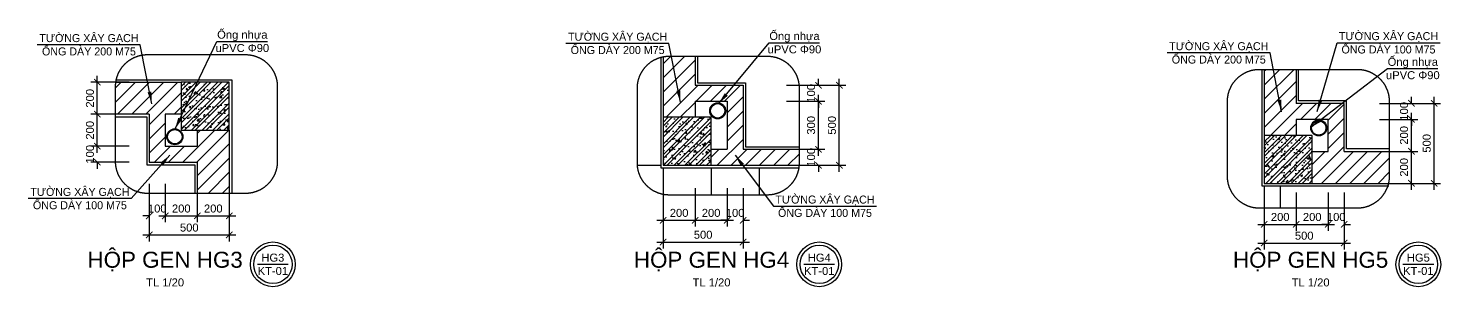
# Model space of a CAD drawing. Header units: inches. Extents: x 452443 to 881249, y 975131 to 1198310.
# Drawn here: x 565324 to 574150, y 1111953 to 1113569 of the extents above; entities that cross this region are included whole.
import ezdxf

# ---------------------------------------------------------------- set-up
doc = ezdxf.new("R2010")
doc.units = ezdxf.units.IN
doc.header["$LTSCALE"] = 3.5
doc.header["$MEASUREMENT"] = 0
doc.linetypes.add('HIDDEN', pattern=[0.375, 0.25, -0.125])
for name, color, linetype in [('hatch', 4, 'Continuous'), ('Mui ten', 9, 'Continuous'), ('Net thay', 140, 'Continuous'), ('Netcat', 5, 'Continuous'), ('NOI THAT', 42, 'Continuous'), ('phong', 2, 'Continuous'), ('thuocdo', 3, 'Continuous')]:
    doc.layers.add(name, color=color, linetype=linetype)
doc.styles.add('chu 1', font='VHELVEN0.TTF')
doc.styles.get("Standard").update_dxf_attribs({"font": 'times.ttf'})
doc.dimstyles.new('MUITEN', dxfattribs={"dimtxt": 250, "dimasz": 150, "dimexe": 1.25, "dimexo": 1.5, "dimgap": 1.5, "dimtad": 1, "dimdec": 0, "dimlfac": 2, "dimrnd": 1.38778e-17, "dimtxsty": 'Standard', "dimcen": 1, "dimclrd": 8, "dimclre": 8, "dimclrt": 7, "dimaunit": 1, "dimazin": 0, "dimtfac": 1, "dimtdec": 0, "dimtmove": 0, "dimatfit": 3, "dimfxl": 1, "dimarcsym": 0})
doc.dimstyles.new('TL20...', dxfattribs={"dimscale": 20, "dimtxt": 2.5, "dimasz": 2, "dimexe": 2, "dimexo": 2, "dimgap": 1, "dimtad": 1, "dimdec": 0, "dimzin": 0, "dimdsep": 46, "dimtxsty": 'chu 1', "dimblk": 'ARCHTICK', "dimcen": 2, "dimdle": 2, "dimclrd": 256, "dimclre": 256, "dimclrt": 256, "dimadec": 1, "dimazin": 0, "dimtfac": 1, "dimtdec": 0, "dimtix": 1, "dimtofl": 0, "dimtmove": 0, "dimatfit": 3, "dimldrblk": 'ARCHTICK', "dimfxl": 10, "dimfxlon": 1, "dimtolj": 1, "dimtzin": 0, "dimlwd": -1, "dimarcsym": 0})
pattern_1 = [(45, (684061.71, 931044.016), (-44.194174, 44.194174), [])]
pattern_2 = [(50, (684061.71, 931044.02), (107.589027, -9.41282), [11.25, -123.75]), (355, (684061.71, 931044.02), (-20.8127, 112.82882), [9, -99]), (100.451444, (684070.68, 931043.23), (86.776327, 103.416), [9.56103, -105.171317]), (46.1842, (684061.71, 931074.02), (160.0862, -24.82789), [16.875, -185.625]), (96.635635, (684075.05, 931071.95), (140.19929, 146.11779), [14.34155, -157.75706]), (351.18416, (684061.71, 931074.02), (140.19929, 146.11779), [13.5, -148.5]), (21, (684076.71, 931066.52), (89.536058, -60.392834), [11.25, -123.75]), (326, (684076.71, 931066.52), (36.4973, 108.772507), [9, -99]), (71.451445, (684084.17, 931061.48), (126.033357, 48.379673), [9.56103, -105.171317]), (37.5, (684061.71, 931044.016), (1.823978, 49.934078), [0, -97.8, 0, -100.5, 0, -99.375]), (7.5, (684061.71, 931044.016), (39.46043, 59.161757), [0, -57.3, 0, -95.55, 0, -37.875]), (327.5, (684028.26, 931044.016), (80.0733654, -3.383231), [0, -37.5, 0, -117, 0, -155.25]), (317.5, (684013.26, 931044.016), (87.477925, 15.015747), [0, -48.75, 0, -77.7, 0, -110.25])]

# ---------------------------------------------------------------- blocks, each defined once
blk = doc.blocks.new('_ArchTick')
at = {"color": 0, "linetype": 'ByBlock', "const_width": 0.15}
blk.add_lwpolyline([(-0.5, -0.5), (0.5, 0.5)], dxfattribs=at)
blk = doc.blocks.new('*D2640')
at = {"layer": 'DEFPOINTS', "color": 0}
for p in [(566080.1, 1112986.7), (566180.1, 1112986.7), (566180.1, 1112396.1)]:
    blk.add_point(p, dxfattribs=at)
at = {"layer": 'thuocdo', "lineweight": -2}
for p, q in [((566080.1, 1112596.1), (566080.1, 1112356.1)), ((566180.1, 1112596.1), (566180.1, 1112356.1))]:
    blk.add_line(p, q, dxfattribs=at)
at = {"layer": 'thuocdo'}
for p, q in [((566080.1, 1112396.1), (566040.1, 1112396.1)), ((566180.1, 1112396.1), (566220.1, 1112396.1))]:
    blk.add_line(p, q, dxfattribs=at)
at = {"layer": 'thuocdo', "xscale": 40, "yscale": 40, "zscale": 40}
blk.add_blockref('_ArchTick', (566080.1, 1112396.1), dxfattribs=at)
at = {"layer": 'thuocdo', "xscale": 40, "yscale": 40, "zscale": 40, "rotation": 180}
blk.add_blockref('_ArchTick', (566180.1, 1112396.1), dxfattribs=at)
at = {"layer": 'thuocdo', "insert": (566130.1, 1112441.8), "char_height": 50, "attachment_point": 5, "style": 'chu 1'}
blk.add_mtext('\\A1;100', dxfattribs=at)
blk = doc.blocks.new('*D2641')
at = {"layer": 'DEFPOINTS', "color": 0}
for p in [(566180.1, 1112986.7), (566380.1, 1112634.6), (566380.1, 1112396.1)]:
    blk.add_point(p, dxfattribs=at)
at = {"layer": 'thuocdo', "lineweight": -2}
for p, q in [((566180.1, 1112596.1), (566180.1, 1112356.1)), ((566380.1, 1112594.6), (566380.1, 1112356.1))]:
    blk.add_line(p, q, dxfattribs=at)
at = {"layer": 'thuocdo'}
blk.add_line((566140.1, 1112396.1), (566420.1, 1112396.1), dxfattribs=at)
at = {"layer": 'thuocdo', "xscale": 40, "yscale": 40, "zscale": 40, "rotation": 180}
blk.add_blockref('_ArchTick', (566180.1, 1112396.1), dxfattribs=at)
at = {"layer": 'thuocdo', "xscale": 40, "yscale": 40, "zscale": 40}
blk.add_blockref('_ArchTick', (566380.1, 1112396.1), dxfattribs=at)
at = {"layer": 'thuocdo', "insert": (566280.1, 1112441.8), "char_height": 50, "attachment_point": 5, "style": 'chu 1'}
blk.add_mtext('\\A1;200', dxfattribs=at)
blk = doc.blocks.new('*D2642')
at = {"layer": 'DEFPOINTS', "color": 0}
for p in [(566380.1, 1112634.6), (566580.1, 1112651.7), (566580.1, 1112396.1)]:
    blk.add_point(p, dxfattribs=at)
at = {"layer": 'thuocdo', "lineweight": -2}
for p, q in [((566380.1, 1112594.6), (566380.1, 1112356.1)), ((566580.1, 1112596.1), (566580.1, 1112356.1))]:
    blk.add_line(p, q, dxfattribs=at)
at = {"layer": 'thuocdo'}
blk.add_line((566340.1, 1112396.1), (566620.1, 1112396.1), dxfattribs=at)
at = {"layer": 'thuocdo', "xscale": 40, "yscale": 40, "zscale": 40, "rotation": 180}
blk.add_blockref('_ArchTick', (566380.1, 1112396.1), dxfattribs=at)
at = {"layer": 'thuocdo', "xscale": 40, "yscale": 40, "zscale": 40}
blk.add_blockref('_ArchTick', (566580.1, 1112396.1), dxfattribs=at)
at = {"layer": 'thuocdo', "insert": (566480.1, 1112441.8), "char_height": 50, "attachment_point": 5, "style": 'chu 1'}
blk.add_mtext('\\A1;200', dxfattribs=at)
blk = doc.blocks.new('*D2643')
at = {"layer": 'DEFPOINTS', "color": 0}
for p in [(566080.1, 1112582), (566580.1, 1112555.4), (566580.1, 1112276.9)]:
    blk.add_point(p, dxfattribs=at)
at = {"layer": 'thuocdo', "lineweight": -2}
for p, q in [((566080.1, 1112476.9), (566080.1, 1112236.9)), ((566580.1, 1112476.9), (566580.1, 1112236.9))]:
    blk.add_line(p, q, dxfattribs=at)
at = {"layer": 'thuocdo'}
blk.add_line((566040.1, 1112276.9), (566620.1, 1112276.9), dxfattribs=at)
at = {"layer": 'thuocdo', "xscale": 40, "yscale": 40, "zscale": 40, "rotation": 180}
blk.add_blockref('_ArchTick', (566080.1, 1112276.9), dxfattribs=at)
at = {"layer": 'thuocdo', "xscale": 40, "yscale": 40, "zscale": 40}
blk.add_blockref('_ArchTick', (566580.1, 1112276.9), dxfattribs=at)
at = {"layer": 'thuocdo', "insert": (566330.1, 1112322.6), "char_height": 50, "attachment_point": 5, "style": 'chu 1'}
blk.add_mtext('\\A1;500', dxfattribs=at)
blk = doc.blocks.new('*D2644')
at = {"layer": 'DEFPOINTS', "color": 0}
for p in [(565755.4, 1112831), (566180.1, 1112831), (566141.2, 1112731)]:
    blk.add_point(p, dxfattribs=at)
at = {"layer": 'thuocdo'}
for p, q in [((565755.4, 1112831), (565755.4, 1112871)), ((565755.4, 1112731), (565755.4, 1112691))]:
    blk.add_line(p, q, dxfattribs=at)
at = {"layer": 'thuocdo', "lineweight": -2}
for p, q in [((565955.4, 1112831), (565715.4, 1112831)), ((565955.4, 1112731), (565715.4, 1112731))]:
    blk.add_line(p, q, dxfattribs=at)
at = {"layer": 'thuocdo', "xscale": 40, "yscale": 40, "zscale": 40}
for p, rotation in [((565755.4, 1112831), 270), ((565755.4, 1112731), 90)]:
    blk.add_blockref('_ArchTick', p, dxfattribs=dict(at, rotation=rotation))
at = {"layer": 'thuocdo', "insert": (565709.7, 1112781), "char_height": 50, "attachment_point": 5, "rotation": 90, "style": 'chu 1'}
blk.add_mtext('\\A1;100', dxfattribs=at)
blk = doc.blocks.new('*D2645')
at = {"layer": 'DEFPOINTS', "color": 0}
for p in [(565755.4, 1113031), (566180.1, 1113031), (566180.1, 1112831)]:
    blk.add_point(p, dxfattribs=at)
at = {"layer": 'thuocdo', "lineweight": -2}
for p, q in [((565955.4, 1113031), (565715.4, 1113031)), ((565955.4, 1112831), (565715.4, 1112831))]:
    blk.add_line(p, q, dxfattribs=at)
at = {"layer": 'thuocdo'}
blk.add_line((565755.4, 1112791), (565755.4, 1113071), dxfattribs=at)
at = {"layer": 'thuocdo', "xscale": 40, "yscale": 40, "zscale": 40}
for p, rotation in [((565755.4, 1113031), 90), ((565755.4, 1112831), 270)]:
    blk.add_blockref('_ArchTick', p, dxfattribs=dict(at, rotation=rotation))
at = {"layer": 'thuocdo', "insert": (565709.7, 1112931), "char_height": 50, "attachment_point": 5, "rotation": 90, "style": 'chu 1'}
blk.add_mtext('\\A1;200', dxfattribs=at)
blk = doc.blocks.new('*D2646')
at = {"layer": 'DEFPOINTS', "color": 0}
for p in [(565755.4, 1113231), (566121.6, 1113231), (566180.1, 1113031)]:
    blk.add_point(p, dxfattribs=at)
at = {"layer": 'thuocdo', "lineweight": -2}
for p, q in [((565955.4, 1113231), (565715.4, 1113231)), ((565955.4, 1113031), (565715.4, 1113031))]:
    blk.add_line(p, q, dxfattribs=at)
at = {"layer": 'thuocdo'}
blk.add_line((565755.4, 1112991), (565755.4, 1113271), dxfattribs=at)
at = {"layer": 'thuocdo', "xscale": 40, "yscale": 40, "zscale": 40}
for p, rotation in [((565755.4, 1113231), 90), ((565755.4, 1113031), 270)]:
    blk.add_blockref('_ArchTick', p, dxfattribs=dict(at, rotation=rotation))
at = {"layer": 'thuocdo', "insert": (565709.7, 1113131), "char_height": 50, "attachment_point": 5, "rotation": 90, "style": 'chu 1'}
blk.add_mtext('\\A1;200', dxfattribs=at)
blk = doc.blocks.new('*D2647')
at = {"layer": 'DEFPOINTS', "color": 0}
for p in [(569491.1, 1113012.1), (569291.1, 1112884.2), (569491.1, 1112368.7)]:
    blk.add_point(p, dxfattribs=at)
at = {"layer": 'thuocdo', "lineweight": -2}
for p, q in [((569291.1, 1112568.7), (569291.1, 1112328.7)), ((569491.1, 1112568.7), (569491.1, 1112328.7))]:
    blk.add_line(p, q, dxfattribs=at)
at = {"layer": 'thuocdo'}
blk.add_line((569251.1, 1112368.7), (569531.1, 1112368.7), dxfattribs=at)
at = {"layer": 'thuocdo', "xscale": 40, "yscale": 40, "zscale": 40, "rotation": 180}
blk.add_blockref('_ArchTick', (569291.1, 1112368.7), dxfattribs=at)
at = {"layer": 'thuocdo', "xscale": 40, "yscale": 40, "zscale": 40}
blk.add_blockref('_ArchTick', (569491.1, 1112368.7), dxfattribs=at)
at = {"layer": 'thuocdo', "insert": (569391.1, 1112414.4), "char_height": 50, "attachment_point": 5, "style": 'chu 1'}
blk.add_mtext('\\A1;200', dxfattribs=at)
blk = doc.blocks.new('*D2648')
at = {"layer": 'DEFPOINTS', "color": 0}
for p in [(569491.1, 1113012.1), (569691.1, 1112812.1), (569691.1, 1112368.7)]:
    blk.add_point(p, dxfattribs=at)
at = {"layer": 'thuocdo', "lineweight": -2}
for p, q in [((569491.1, 1112568.7), (569491.1, 1112328.7)), ((569691.1, 1112568.7), (569691.1, 1112328.7))]:
    blk.add_line(p, q, dxfattribs=at)
at = {"layer": 'thuocdo'}
blk.add_line((569451.1, 1112368.7), (569731.1, 1112368.7), dxfattribs=at)
at = {"layer": 'thuocdo', "xscale": 40, "yscale": 40, "zscale": 40, "rotation": 180}
blk.add_blockref('_ArchTick', (569491.1, 1112368.7), dxfattribs=at)
at = {"layer": 'thuocdo', "xscale": 40, "yscale": 40, "zscale": 40}
blk.add_blockref('_ArchTick', (569691.1, 1112368.7), dxfattribs=at)
at = {"layer": 'thuocdo', "insert": (569591.1, 1112414.4), "char_height": 50, "attachment_point": 5, "style": 'chu 1'}
blk.add_mtext('\\A1;200', dxfattribs=at)
blk = doc.blocks.new('*D2649')
at = {"layer": 'DEFPOINTS', "color": 0}
for p in [(569691.1, 1112812.1), (569791.1, 1112812.1), (569791.1, 1112368.7)]:
    blk.add_point(p, dxfattribs=at)
at = {"layer": 'thuocdo', "lineweight": -2}
for p, q in [((569691.1, 1112568.7), (569691.1, 1112328.7)), ((569791.1, 1112568.7), (569791.1, 1112328.7))]:
    blk.add_line(p, q, dxfattribs=at)
at = {"layer": 'thuocdo'}
for p, q in [((569691.1, 1112368.7), (569651.1, 1112368.7)), ((569791.1, 1112368.7), (569831.1, 1112368.7))]:
    blk.add_line(p, q, dxfattribs=at)
at = {"layer": 'thuocdo', "xscale": 40, "yscale": 40, "zscale": 40}
blk.add_blockref('_ArchTick', (569691.1, 1112368.7), dxfattribs=at)
at = {"layer": 'thuocdo', "xscale": 40, "yscale": 40, "zscale": 40, "rotation": 180}
blk.add_blockref('_ArchTick', (569791.1, 1112368.7), dxfattribs=at)
at = {"layer": 'thuocdo', "insert": (569741.1, 1112414.4), "char_height": 50, "attachment_point": 5, "style": 'chu 1'}
blk.add_mtext('\\A1;100', dxfattribs=at)
blk = doc.blocks.new('*D2650')
at = {"layer": 'DEFPOINTS', "color": 0}
for p in [(569291.1, 1112474.3), (569791.1, 1112474.3), (569791.1, 1112232.2)]:
    blk.add_point(p, dxfattribs=at)
at = {"layer": 'thuocdo', "lineweight": -2}
for p, q in [((569291.1, 1112432.2), (569291.1, 1112192.2)), ((569791.1, 1112432.2), (569791.1, 1112192.2))]:
    blk.add_line(p, q, dxfattribs=at)
at = {"layer": 'thuocdo'}
blk.add_line((569251.1, 1112232.2), (569831.1, 1112232.2), dxfattribs=at)
at = {"layer": 'thuocdo', "xscale": 40, "yscale": 40, "zscale": 40, "rotation": 180}
blk.add_blockref('_ArchTick', (569291.1, 1112232.2), dxfattribs=at)
at = {"layer": 'thuocdo', "xscale": 40, "yscale": 40, "zscale": 40}
blk.add_blockref('_ArchTick', (569791.1, 1112232.2), dxfattribs=at)
at = {"layer": 'thuocdo', "insert": (569541.1, 1112277.9), "char_height": 50, "attachment_point": 5, "style": 'chu 1'}
blk.add_mtext('\\A1;500', dxfattribs=at)
blk = doc.blocks.new('*D2651')
at = {"layer": 'DEFPOINTS', "color": 0}
for p in [(569684.4, 1112812.1), (570261.6, 1112812.1), (569684.4, 1112712.1)]:
    blk.add_point(p, dxfattribs=at)
at = {"layer": 'thuocdo'}
for p, q in [((570261.6, 1112812.1), (570261.6, 1112852.1)), ((570261.6, 1112712.1), (570261.6, 1112672.1))]:
    blk.add_line(p, q, dxfattribs=at)
at = {"layer": 'thuocdo', "lineweight": -2}
for p, q in [((570061.6, 1112812.1), (570301.6, 1112812.1)), ((570061.6, 1112712.1), (570301.6, 1112712.1))]:
    blk.add_line(p, q, dxfattribs=at)
at = {"layer": 'thuocdo', "xscale": 40, "yscale": 40, "zscale": 40}
for p, rotation in [((570261.6, 1112812.1), 270), ((570261.6, 1112712.1), 90)]:
    blk.add_blockref('_ArchTick', p, dxfattribs=dict(at, rotation=rotation))
at = {"layer": 'thuocdo', "insert": (570215.9, 1112762.1), "char_height": 50, "attachment_point": 5, "rotation": 90, "style": 'chu 1'}
blk.add_mtext('\\A1;100', dxfattribs=at)
blk = doc.blocks.new('*D2652')
at = {"layer": 'DEFPOINTS', "color": 0}
for p in [(569691.1, 1113112.1), (570261.6, 1113112.1), (569684.4, 1112812.1)]:
    blk.add_point(p, dxfattribs=at)
at = {"layer": 'thuocdo', "lineweight": -2}
for p, q in [((570061.6, 1113112.1), (570301.6, 1113112.1)), ((570061.6, 1112812.1), (570301.6, 1112812.1))]:
    blk.add_line(p, q, dxfattribs=at)
at = {"layer": 'thuocdo'}
blk.add_line((570261.6, 1112772.1), (570261.6, 1113152.1), dxfattribs=at)
at = {"layer": 'thuocdo', "xscale": 40, "yscale": 40, "zscale": 40}
for p, rotation in [((570261.6, 1113112.1), 90), ((570261.6, 1112812.1), 270)]:
    blk.add_blockref('_ArchTick', p, dxfattribs=dict(at, rotation=rotation))
at = {"layer": 'thuocdo', "insert": (570215.9, 1112962.1), "char_height": 50, "attachment_point": 5, "rotation": 90, "style": 'chu 1'}
blk.add_mtext('\\A1;300', dxfattribs=at)
blk = doc.blocks.new('*D2653')
at = {"layer": 'DEFPOINTS', "color": 0}
for p in [(569691.1, 1113212.1), (570261.6, 1113212.1), (569691.1, 1113112.1)]:
    blk.add_point(p, dxfattribs=at)
at = {"layer": 'thuocdo', "lineweight": -2}
for p, q in [((570061.6, 1113212.1), (570301.6, 1113212.1)), ((570061.6, 1113112.1), (570301.6, 1113112.1))]:
    blk.add_line(p, q, dxfattribs=at)
at = {"layer": 'thuocdo'}
for p, q in [((570261.6, 1113212.1), (570261.6, 1113252.1)), ((570261.6, 1113112.1), (570261.6, 1113072.1))]:
    blk.add_line(p, q, dxfattribs=at)
at = {"layer": 'thuocdo', "xscale": 40, "yscale": 40, "zscale": 40}
for p, rotation in [((570261.6, 1113212.1), 270), ((570261.6, 1113112.1), 90)]:
    blk.add_blockref('_ArchTick', p, dxfattribs=dict(at, rotation=rotation))
at = {"layer": 'thuocdo', "insert": (570215.9, 1113162.1), "char_height": 50, "attachment_point": 5, "rotation": 90, "style": 'chu 1'}
blk.add_mtext('\\A1;100', dxfattribs=at)
blk = doc.blocks.new('*D2654')
at = {"layer": 'DEFPOINTS', "color": 0}
for p in [(570164.7, 1113212.1), (570392.2, 1113212.1), (570190.2, 1112712.1)]:
    blk.add_point(p, dxfattribs=at)
at = {"layer": 'thuocdo', "lineweight": -2}
for p, q in [((570204.7, 1113212.1), (570432.2, 1113212.1)), ((570230.2, 1112712.1), (570432.2, 1112712.1))]:
    blk.add_line(p, q, dxfattribs=at)
at = {"layer": 'thuocdo'}
blk.add_line((570392.2, 1112672.1), (570392.2, 1113252.1), dxfattribs=at)
at = {"layer": 'thuocdo', "xscale": 40, "yscale": 40, "zscale": 40}
for p, rotation in [((570392.2, 1113212.1), 90), ((570392.2, 1112712.1), 270)]:
    blk.add_blockref('_ArchTick', p, dxfattribs=dict(at, rotation=rotation))
at = {"layer": 'thuocdo', "insert": (570346.5, 1112962.1), "char_height": 50, "attachment_point": 5, "rotation": 90, "style": 'chu 1'}
blk.add_mtext('\\A1;500', dxfattribs=at)
blk = doc.blocks.new('*D2655')
at = {"layer": 'DEFPOINTS', "color": 0}
for p in [(573047.2, 1112899.4), (573247.2, 1112899.4), (573247.2, 1112343.2)]:
    blk.add_point(p, dxfattribs=at)
at = {"layer": 'thuocdo', "lineweight": -2}
for p, q in [((573047.2, 1112543.2), (573047.2, 1112303.2)), ((573247.2, 1112543.2), (573247.2, 1112303.2))]:
    blk.add_line(p, q, dxfattribs=at)
at = {"layer": 'thuocdo'}
blk.add_line((573007.2, 1112343.2), (573287.2, 1112343.2), dxfattribs=at)
at = {"layer": 'thuocdo', "xscale": 40, "yscale": 40, "zscale": 40, "rotation": 180}
blk.add_blockref('_ArchTick', (573047.2, 1112343.2), dxfattribs=at)
at = {"layer": 'thuocdo', "xscale": 40, "yscale": 40, "zscale": 40}
blk.add_blockref('_ArchTick', (573247.2, 1112343.2), dxfattribs=at)
at = {"layer": 'thuocdo', "insert": (573147.2, 1112388.9), "char_height": 50, "attachment_point": 5, "style": 'chu 1'}
blk.add_mtext('\\A1;200', dxfattribs=at)
blk = doc.blocks.new('*D2656')
at = {"layer": 'DEFPOINTS', "color": 0}
for p in [(573247.2, 1112899.4), (573447.2, 1112799.4), (573447.2, 1112343.2)]:
    blk.add_point(p, dxfattribs=at)
at = {"layer": 'thuocdo', "lineweight": -2}
for p, q in [((573247.2, 1112543.2), (573247.2, 1112303.2)), ((573447.2, 1112543.2), (573447.2, 1112303.2))]:
    blk.add_line(p, q, dxfattribs=at)
at = {"layer": 'thuocdo'}
blk.add_line((573207.2, 1112343.2), (573487.2, 1112343.2), dxfattribs=at)
at = {"layer": 'thuocdo', "xscale": 40, "yscale": 40, "zscale": 40, "rotation": 180}
blk.add_blockref('_ArchTick', (573247.2, 1112343.2), dxfattribs=at)
at = {"layer": 'thuocdo', "xscale": 40, "yscale": 40, "zscale": 40}
blk.add_blockref('_ArchTick', (573447.2, 1112343.2), dxfattribs=at)
at = {"layer": 'thuocdo', "insert": (573347.2, 1112388.9), "char_height": 50, "attachment_point": 5, "style": 'chu 1'}
blk.add_mtext('\\A1;200', dxfattribs=at)
blk = doc.blocks.new('*D2657')
at = {"layer": 'DEFPOINTS', "color": 0}
for p in [(573447.2, 1112799.4), (573547.2, 1112799.4), (573547.2, 1112343.2)]:
    blk.add_point(p, dxfattribs=at)
at = {"layer": 'thuocdo', "lineweight": -2}
for p, q in [((573447.2, 1112543.2), (573447.2, 1112303.2)), ((573547.2, 1112543.2), (573547.2, 1112303.2))]:
    blk.add_line(p, q, dxfattribs=at)
at = {"layer": 'thuocdo'}
for p, q in [((573447.2, 1112343.2), (573407.2, 1112343.2)), ((573547.2, 1112343.2), (573587.2, 1112343.2))]:
    blk.add_line(p, q, dxfattribs=at)
at = {"layer": 'thuocdo', "xscale": 40, "yscale": 40, "zscale": 40}
blk.add_blockref('_ArchTick', (573447.2, 1112343.2), dxfattribs=at)
at = {"layer": 'thuocdo', "xscale": 40, "yscale": 40, "zscale": 40, "rotation": 180}
blk.add_blockref('_ArchTick', (573547.2, 1112343.2), dxfattribs=at)
at = {"layer": 'thuocdo', "insert": (573497.2, 1112388.9), "char_height": 50, "attachment_point": 5, "style": 'chu 1'}
blk.add_mtext('\\A1;100', dxfattribs=at)
blk = doc.blocks.new('*D2658')
at = {"layer": 'DEFPOINTS', "color": 0}
for p in [(573047.2, 1112423.2), (573547.2, 1112423.2), (573547.2, 1112226.2)]:
    blk.add_point(p, dxfattribs=at)
at = {"layer": 'thuocdo', "lineweight": -2}
for p, q in [((573047.2, 1112383.2), (573047.2, 1112186.2)), ((573547.2, 1112383.2), (573547.2, 1112186.2))]:
    blk.add_line(p, q, dxfattribs=at)
at = {"layer": 'thuocdo'}
blk.add_line((573007.2, 1112226.2), (573587.2, 1112226.2), dxfattribs=at)
at = {"layer": 'thuocdo', "xscale": 40, "yscale": 40, "zscale": 40, "rotation": 180}
blk.add_blockref('_ArchTick', (573047.2, 1112226.2), dxfattribs=at)
at = {"layer": 'thuocdo', "xscale": 40, "yscale": 40, "zscale": 40}
blk.add_blockref('_ArchTick', (573547.2, 1112226.2), dxfattribs=at)
at = {"layer": 'thuocdo', "insert": (573297.2, 1112271.9), "char_height": 50, "attachment_point": 5, "style": 'chu 1'}
blk.add_mtext('\\A1;500', dxfattribs=at)
blk = doc.blocks.new('*D2659')
at = {"layer": 'DEFPOINTS', "color": 0}
for p in [(573410.3, 1112799.4), (573966.9, 1112799.4), (573410.3, 1112599.4)]:
    blk.add_point(p, dxfattribs=at)
at = {"layer": 'thuocdo', "lineweight": -2}
for p, q in [((573766.9, 1112799.4), (574006.9, 1112799.4)), ((573766.9, 1112599.4), (574006.9, 1112599.4))]:
    blk.add_line(p, q, dxfattribs=at)
at = {"layer": 'thuocdo'}
blk.add_line((573966.9, 1112559.4), (573966.9, 1112839.4), dxfattribs=at)
at = {"layer": 'thuocdo', "xscale": 40, "yscale": 40, "zscale": 40}
for p, rotation in [((573966.9, 1112799.4), 90), ((573966.9, 1112599.4), 270)]:
    blk.add_blockref('_ArchTick', p, dxfattribs=dict(at, rotation=rotation))
at = {"layer": 'thuocdo', "insert": (573921.2, 1112699.4), "char_height": 50, "attachment_point": 5, "rotation": 90, "style": 'chu 1'}
blk.add_mtext('\\A1;200', dxfattribs=at)
blk = doc.blocks.new('*D2660')
at = {"layer": 'DEFPOINTS', "color": 0}
for p in [(573447.2, 1112999.4), (573966.9, 1112999.4), (573410.3, 1112799.4)]:
    blk.add_point(p, dxfattribs=at)
at = {"layer": 'thuocdo'}
blk.add_line((573966.9, 1112759.4), (573966.9, 1113039.4), dxfattribs=at)
at = {"layer": 'thuocdo', "lineweight": -2}
for p, q in [((573766.9, 1112999.4), (574006.9, 1112999.4)), ((573766.9, 1112799.4), (574006.9, 1112799.4))]:
    blk.add_line(p, q, dxfattribs=at)
at = {"layer": 'thuocdo', "xscale": 40, "yscale": 40, "zscale": 40}
for p, rotation in [((573966.9, 1112999.4), 90), ((573966.9, 1112799.4), 270)]:
    blk.add_blockref('_ArchTick', p, dxfattribs=dict(at, rotation=rotation))
at = {"layer": 'thuocdo', "insert": (573921.2, 1112899.4), "char_height": 50, "attachment_point": 5, "rotation": 90, "style": 'chu 1'}
blk.add_mtext('\\A1;200', dxfattribs=at)
blk = doc.blocks.new('*D2661')
at = {"layer": 'DEFPOINTS', "color": 0}
for p in [(573472, 1113099.4), (573966.9, 1113099.4), (573447.2, 1112999.4)]:
    blk.add_point(p, dxfattribs=at)
at = {"layer": 'thuocdo'}
for p, q in [((573966.9, 1113099.4), (573966.9, 1113139.4)), ((573966.9, 1112999.4), (573966.9, 1112959.4))]:
    blk.add_line(p, q, dxfattribs=at)
at = {"layer": 'thuocdo', "lineweight": -2}
for p, q in [((573766.9, 1113099.4), (574006.9, 1113099.4)), ((573766.9, 1112999.4), (574006.9, 1112999.4))]:
    blk.add_line(p, q, dxfattribs=at)
at = {"layer": 'thuocdo', "xscale": 40, "yscale": 40, "zscale": 40}
for p, rotation in [((573966.9, 1113099.4), 270), ((573966.9, 1112999.4), 90)]:
    blk.add_blockref('_ArchTick', p, dxfattribs=dict(at, rotation=rotation))
at = {"layer": 'thuocdo', "insert": (573921.2, 1113049.4), "char_height": 50, "attachment_point": 5, "rotation": 90, "style": 'chu 1'}
blk.add_mtext('\\A1;100', dxfattribs=at)
blk = doc.blocks.new('*D2662')
at = {"layer": 'DEFPOINTS', "color": 0}
for p in [(573854, 1113099.4), (574108.6, 1113099.4), (573870.4, 1112599.4)]:
    blk.add_point(p, dxfattribs=at)
at = {"layer": 'thuocdo'}
blk.add_line((574108.6, 1112559.4), (574108.6, 1113139.4), dxfattribs=at)
at = {"layer": 'thuocdo', "lineweight": -2}
for p, q in [((573908.6, 1113099.4), (574148.6, 1113099.4)), ((573910.4, 1112599.4), (574148.6, 1112599.4))]:
    blk.add_line(p, q, dxfattribs=at)
at = {"layer": 'thuocdo', "xscale": 40, "yscale": 40, "zscale": 40}
for p, rotation in [((574108.6, 1113099.4), 90), ((574108.6, 1112599.4), 270)]:
    blk.add_blockref('_ArchTick', p, dxfattribs=dict(at, rotation=rotation))
at = {"layer": 'thuocdo', "insert": (574062.9, 1112849.4), "char_height": 50, "attachment_point": 5, "rotation": 90, "style": 'chu 1'}
blk.add_mtext('\\A1;500', dxfattribs=at)

msp = doc.modelspace()

# ---------------------------------------------------------------- hatches: boundary and pattern name
at = {"layer": 'hatch'}
h = msp.add_hatch(dxfattribs=at)
h.set_pattern_fill('ANSI31', color=256, scale=500)
h.set_pattern_definition(pattern_1)
h.paths.add_polyline_path([(569791.1, 1113212.1), (569491.1, 1113212.1), (569491.1, 1113392.3), (569328.1, 1113392.3, 0.046477), (569291.1, 1113388.8), (569291.1, 1113012.1), (569491.1, 1113012.1), (569491.1, 1113112.1), (569691.1, 1113112.1), (569691.1, 1112812.1), (569591.1, 1112812.1), (569591.1, 1112712.1), (570142.4, 1112712.1, 0.020482), (570143.1, 1112728.4), (570143.1, 1112812.1), (569791.1, 1112812.1)])
h = msp.add_hatch(dxfattribs=at)
h.set_pattern_fill('ANSI31', color=256, scale=500)
h.set_pattern_definition(pattern_1)
h.paths.add_polyline_path([(573547.2, 1113099.4), (573247.2, 1113099.4), (573247.2, 1113309.7), (573047.2, 1113309.7), (573047.2, 1112899.4), (573247.2, 1112899.4), (573247.2, 1112999.4), (573447.2, 1112999.4), (573447.2, 1112799.4), (573347.2, 1112799.4), (573347.2, 1112599.4), (573825, 1112599.4, 0.058704), (573830.5, 1112645.9), (573830.5, 1112799.4), (573547.2, 1112799.4)])
h = msp.add_hatch(dxfattribs=at)
h.set_pattern_fill('ANSI31', color=256, scale=500)
h.set_pattern_definition(pattern_1)
h.paths.add_polyline_path([(566280.1, 1113231), (565869.5, 1113231, 0.03639), (565867.4, 1113202), (565867.4, 1113031), (566080.1, 1113031), (566080.1, 1112731), (566380.1, 1112731), (566380.1, 1112538.2), (566580.1, 1112538.2), (566580.1, 1112931), (566380.1, 1112931), (566380.1, 1112831), (566180.1, 1112831), (566180.1, 1113031), (566280.1, 1113031)])
h = msp.add_hatch(dxfattribs=at)
h.set_pattern_fill('STEEL', color=256, scale=15)
h.set_pattern_definition([(45, (684061.71, 931044.016), (-33.67596, 33.67596), []), (45, (684061.71, 931067.83), (-33.67596, 33.67596), [])])
h.paths.add_polyline_path([(566580.1, 1113231), (566280.1, 1113231), (566280.1, 1112931), (566580.1, 1112931)])
h = msp.add_hatch(dxfattribs=at)
h.set_pattern_fill('AR-CONC', color=256, scale=15)
h.set_pattern_definition(pattern_2)
h.paths.add_polyline_path([(566580.1, 1113231), (566280.1, 1113231), (566280.1, 1112931), (566580.1, 1112931)])
h = msp.add_hatch(dxfattribs=at)
h.set_pattern_fill('AR-CONC', color=256, scale=15)
h.set_pattern_definition(pattern_2)
h.paths.add_polyline_path([(569591.1, 1113012.1), (569291.1, 1113012.1), (569291.1, 1112712.1), (569591.1, 1112712.1)])
h = msp.add_hatch(dxfattribs=at)
h.set_pattern_fill('STEEL', color=256, scale=15)
h.set_pattern_definition([(45, (684061.71, 931310.804), (-33.67596, 33.67596), []), (45, (684061.71, 931334.616), (-33.67596, 33.67596), [])])
h.paths.add_polyline_path([(569591.1, 1113012.1), (569291.1, 1113012.1), (569291.1, 1112712.1), (569591.1, 1112712.1)])
h = msp.add_hatch(dxfattribs=at)
h.set_pattern_fill('STEEL', color=256, scale=15)
h.set_pattern_definition([(45, (684061.71, 930867.904), (-33.67596, 33.67596), []), (45, (684061.71, 930891.716), (-33.67596, 33.67596), [])])
h.paths.add_polyline_path([(573347.2, 1112899.4), (573047.2, 1112899.4), (573047.2, 1112599.4), (573347.2, 1112599.4)])
h = msp.add_hatch(dxfattribs=at)
h.set_pattern_fill('AR-CONC', color=256, scale=15)
h.set_pattern_definition(pattern_2)
h.paths.add_polyline_path([(573347.2, 1112899.4), (573047.2, 1112899.4), (573047.2, 1112599.4), (573347.2, 1112599.4)])

# ---------------------------------------------------------------- linework, layer by layer
at = {"linetype": 'HIDDEN', "ltscale": 700}
for points in [[(566067.4, 1112538.2), (566682.4, 1112538.2, 0.414214), (566882.4, 1112738.2), (566882.4, 1113202, 0.414214), (566682.4, 1113402), (566067.4, 1113402, 0.414214), (565867.4, 1113202), (565867.4, 1112738.2, 0.414214)], [(569328.1, 1112528.4), (569943.1, 1112528.4, 0.414214), (570143.1, 1112728.4), (570143.1, 1113192.3, 0.414214), (569943.1, 1113392.3), (569328.1, 1113392.3, 0.414214), (569128.1, 1113192.3), (569128.1, 1112728.4, 0.414214)], [(573015.5, 1112445.9), (573630.5, 1112445.9, 0.414214), (573830.5, 1112645.9), (573830.5, 1113109.7, 0.414214), (573630.5, 1113309.7), (573015.5, 1113309.7, 0.414214), (572815.5, 1113109.7), (572815.5, 1112645.9, 0.414214)]]:
    msp.add_lwpolyline(points, format="xyb", close=True, dxfattribs=at)
for centre, radius in [((566852.5, 1112093.1), 140), ((570266.8, 1112093.1), 140), ((574010.4, 1112093.1), 140), ((566852.5, 1112093.1), 120), ((570266.8, 1112093.1), 120), ((574010.4, 1112093.1), 120)]:
    msp.add_circle(centre, radius)
at = {"layer": 'Mui ten'}
for p, q in [((566948.5, 1112093.1), (566756.5, 1112093.1)), ((570362.8, 1112093.1), (570170.8, 1112093.1)), ((574106.4, 1112093.1), (573914.4, 1112093.1))]:
    msp.add_line(p, q, dxfattribs=at)
at = {"layer": 'Net thay'}
for points in [[(569128.8, 1112712.1), (569276.1, 1112712.1)], [(569291.1, 1112697.1), (569291.1, 1112531.9)], [(569591.1, 1112697.1), (569591.1, 1112528.4)], [(569891.1, 1112697.1), (569891.1, 1112528.4)], [(573047.2, 1112584.4), (573047.2, 1112445.9)], [(573147.2, 1112584.4), (573147.2, 1112445.9)]]:
    msp.add_lwpolyline(points, dxfattribs=at)
at = {"layer": 'Netcat'}
for p, q in [((569491.1, 1113392.3), (569491.1, 1113212.1)), ((569491.1, 1113112.1), (569491.1, 1113012.1)), ((566080.1, 1113031), (565867.4, 1113031)), ((566280.1, 1113031), (566180.1, 1113031)), ((569591.1, 1112812.1), (569691.1, 1112812.1)), ((569791.1, 1112812.1), (570143.1, 1112812.1)), ((569491.1, 1112712.1), (570142.4, 1112712.1))]:
    msp.add_line(p, q, dxfattribs=at)
for points in [[(569291.1, 1113388.8), (569291.1, 1113012.1)], [(573047.2, 1113309.7), (573047.2, 1112899.4)], [(573247.2, 1113309.7), (573247.2, 1113099.4)], [(565869.5, 1113231), (566280.1, 1113231)], [(569491.1, 1113212.1), (569791.1, 1113212.1), (569791.1, 1112812.1)], [(569491.1, 1113112.1), (569691.1, 1113112.1), (569691.1, 1112812.1)], [(566080.1, 1113031), (566080.1, 1112731), (566380.1, 1112731)], [(566180.1, 1113031), (566180.1, 1112831), (566380.1, 1112831)], [(573547.2, 1112799.4), (573547.2, 1113099.4), (573247.2, 1113099.4)], [(573247.2, 1112999.4), (573247.2, 1112899.4)], [(573447.2, 1112799.4), (573447.2, 1112999.4), (573247.2, 1112999.4)], [(566380.1, 1112931), (566380.1, 1112831)], [(566580.1, 1112931), (566580.1, 1112538.2)], [(569591.1, 1112812.1), (569691.1, 1112812.1)], [(569791.1, 1112812.1), (570143.1, 1112812.1)], [(573347.2, 1112799.4), (573447.2, 1112799.4)], [(573547.2, 1112799.4), (573830.5, 1112799.4)], [(566380.1, 1112731), (566380.1, 1112538.2)], [(569491.1, 1112712.1), (570142.4, 1112712.1)], [(573347.2, 1112599.4), (573825, 1112599.4)]]:
    msp.add_lwpolyline(points, dxfattribs=at)
for points in [[(566280.1, 1112931), (566580.1, 1112931), (566580.1, 1113231), (566280.1, 1113231)], [(569291.1, 1112712.1), (569591.1, 1112712.1), (569591.1, 1113012.1), (569291.1, 1113012.1)], [(573047.2, 1112599.4), (573347.2, 1112599.4), (573347.2, 1112899.4), (573047.2, 1112899.4)]]:
    msp.add_lwpolyline(points, close=True, dxfattribs=at)
at = {"layer": 'NOI THAT'}
for points in [[(569276.1, 1113388.8), (569276.1, 1112697.1), (570142.4, 1112697.1)], [(569506.1, 1113392.3), (569506.1, 1113227.1), (569806.1, 1113227.1), (569806.1, 1112827.1), (570143.1, 1112827.1)], [(573032.2, 1113309.7), (573032.2, 1112584.4), (573825, 1112584.4)], [(573830.5, 1112814.4), (573562.2, 1112814.4), (573562.2, 1113114.4), (573262.2, 1113114.4), (573262.2, 1113309.7)], [(565869.5, 1113246), (566595.1, 1113246), (566595.1, 1112538.2)], [(565867.4, 1113016), (566065.1, 1113016), (566065.1, 1112716), (566365.1, 1112716), (566365.1, 1112538.2)]]:
    msp.add_lwpolyline(points, dxfattribs=at)
at = {"layer": 'thuocdo'}
for centre, radius in [((569632.1, 1113052.6), 50), ((569632.1, 1113052.6), 45), ((566239.9, 1112890.7), 50), ((566239.9, 1112890.7), 45), ((573388.1, 1112945.8), 50), ((573388.1, 1112945.8), 45)]:
    msp.add_circle(centre, radius, dxfattribs=at)

# ---------------------------------------------------------------- texts
at = {"attachment_point": 5, "style": 'chu 1'}
for s, insert, char_height, width in [('{\\fArial|b0|i0|c0|p34;Ống nhựa uPVC Φ90}', (566661.6, 1113486.6), 50, 352.54), ('{\\fVNI Helve|b0|i0|c0|p2;TÖÔØNG XAÂY GAÏCH OÁNG DAØY 200 M75}', (569007, 1113473.8), 50, 778.948), ('{\\fArial|b0|i0|c0|p34;Ống nhựa uPVC Φ90}', (570112, 1113478.2), 50, 352.54), ('{\\fVNI Helve|b0|i0|c0|p2;TÖÔØNG XAÂY GAÏCH OÁNG DAØY 100 M75}', (573823.7, 1113477.4), 50, 778.948), ('{\\fVNI Helve|b0|i0|c0|p2;TÖÔØNG XAÂY GAÏCH OÁNG DAØY 200 M75}', (565703.2, 1113465.2), 50, 778.948), ('{\\fVNI Helve|b0|i0|c0|p2;TÖÔØNG XAÂY GAÏCH OÁNG DAØY 200 M75}', (572763.3, 1113414.5), 50, 778.948), ('{\\fArial|b0|i0|c0|p34;Ống nhựa uPVC Φ90}', (573976, 1113316.7), 50, 352.54), ('{\\fVNI Helve|b0|i0|c0|p2;TÖÔØNG XAÂY GAÏCH OÁNG DAØY 100 M75}', (565646.7, 1112503.8), 50, 778.948), ('{\\fVNI Helve|b0|i0|c0|p2;TÖÔØNG XAÂY GAÏCH OÁNG DAØY 100 M75}', (570302.6, 1112456), 50, 778.948), ('HOÄP GEN HG3\\P{\\H0.5x;TL 1/20 }', (566179.3, 1112063.2), 100, 1181.252), ('HG3\\PKT-01 ', (566852.5, 1112093.1), 50, 129.508), ('HOÄP GEN HG4\\P{\\H0.5x;TL 1/20 }', (569593.7, 1112063.2), 100, 1181.252), ('HG4\\PKT-01 ', (570266.8, 1112093.1), 50, 129.508), ('HOÄP GEN HG5\\P{\\H0.5x;TL 1/20 }', (573337.3, 1112063.2), 100, 1181.252), ('HG5\\PKT-01 ', (574010.4, 1112093.1), 50, 129.508)]:
    msp.add_mtext(s, dxfattribs=dict(at, insert=insert, char_height=char_height, width=width))

# ---------------------------------------------------------------- dimensions: what is measured, and where the dimension line sits
at = {"layer": 'thuocdo'}
for base, p1, p2, picture, middle in [((565755.4, 1113231), (566180.1, 1113031), (566121.6, 1113231), '*D2646', (565709.7, 1113131)), ((570261.6, 1113212.1), (569691.1, 1113112.1), (569691.1, 1113212.1), '*D2653', (570215.9, 1113162.1)), ((570261.6, 1113112.1), (569684.4, 1112812.1), (569691.1, 1113112.1), '*D2652', (570215.9, 1112962.1)), ((573966.9, 1113099.4), (573447.2, 1112999.4), (573472, 1113099.4), '*D2661', (573921.2, 1113049.4)), ((565755.4, 1113031), (566180.1, 1112831), (566180.1, 1113031), '*D2645', (565709.7, 1112931)), ((573966.9, 1112999.4), (573410.3, 1112799.4), (573447.2, 1112999.4), '*D2660', (573921.2, 1112899.4))]:
    dim = msp.add_linear_dim(base=base, p1=p1, p2=p2, angle=90, dimstyle='TL20...', override={"dimtmove": 1}, dxfattribs=at)
    dim.commit()
    dim.dimension.update_dxf_attribs({"geometry": picture, "text_midpoint": middle})
for base, p1, p2, picture, middle in [((570392.2, 1113212.1), (570190.2, 1112712.1), (570164.7, 1113212.1), '*D2654', (570346.5, 1112962.1)), ((574108.6, 1113099.4), (573870.4, 1112599.4), (573854, 1113099.4), '*D2662', (574062.9, 1112849.4)), ((565755.4, 1112831), (566141.2, 1112731), (566180.1, 1112831), '*D2644', (565709.7, 1112781)), ((570261.6, 1112812.1), (569684.4, 1112712.1), (569684.4, 1112812.1), '*D2651', (570215.9, 1112762.1)), ((573966.9, 1112799.4), (573410.3, 1112599.4), (573410.3, 1112799.4), '*D2659', (573921.2, 1112699.4))]:
    dim = msp.add_linear_dim(base=base, p1=p1, p2=p2, angle=90, dimstyle='TL20...', dxfattribs=at)
    dim.commit()
    dim.dimension.update_dxf_attribs({"geometry": picture, "text_midpoint": middle})
for base, p1, p2, picture, middle in [((566180.1, 1112396.1), (566080.1, 1112986.7), (566180.1, 1112986.7), '*D2640', (566130.1, 1112441.8)), ((569491.1, 1112368.7), (569291.1, 1112884.2), (569491.1, 1113012.1), '*D2647', (569391.1, 1112414.4)), ((573247.2, 1112343.2), (573047.2, 1112899.4), (573247.2, 1112899.4), '*D2655', (573147.2, 1112388.9)), ((566580.1, 1112276.9), (566080.1, 1112582), (566580.1, 1112555.4), '*D2643', (566330.1, 1112322.6)), ((569791.1, 1112232.2), (569291.1, 1112474.3), (569791.1, 1112474.3), '*D2650', (569541.1, 1112277.9)), ((573547.2, 1112226.2), (573047.2, 1112423.2), (573547.2, 1112423.2), '*D2658', (573297.2, 1112271.9))]:
    dim = msp.add_linear_dim(base=base, p1=p1, p2=p2, dimstyle='TL20...', dxfattribs=at)
    dim.commit()
    dim.dimension.update_dxf_attribs({"geometry": picture, "text_midpoint": middle})
for base, p1, p2, picture, middle in [((566380.1, 1112396.1), (566180.1, 1112986.7), (566380.1, 1112634.6), '*D2641', (566280.1, 1112441.8)), ((569691.1, 1112368.7), (569491.1, 1113012.1), (569691.1, 1112812.1), '*D2648', (569591.1, 1112414.4)), ((573447.2, 1112343.2), (573247.2, 1112899.4), (573447.2, 1112799.4), '*D2656', (573347.2, 1112388.9)), ((569791.1, 1112368.7), (569691.1, 1112812.1), (569791.1, 1112812.1), '*D2649', (569741.1, 1112414.4)), ((573547.2, 1112343.2), (573447.2, 1112799.4), (573547.2, 1112799.4), '*D2657', (573497.2, 1112388.9)), ((566580.1, 1112396.1), (566380.1, 1112634.6), (566580.1, 1112651.7), '*D2642', (566480.1, 1112441.8))]:
    dim = msp.add_linear_dim(base=base, p1=p1, p2=p2, dimstyle='TL20...', override={"dimtmove": 1}, dxfattribs=at)
    dim.commit()
    dim.dimension.update_dxf_attribs({"geometry": picture, "text_midpoint": middle})

# ---------------------------------------------------------------- leaders
at = {"layer": 'phong', "linetype": 'Continuous', "ltscale": 0.3}
for points in [[(566096.1, 1113097.3), (566024, 1113465.2), (565380.4, 1113465.2)], [(566239.9, 1112935.7), (566502.8, 1113486.6), (566818.2, 1113486.6)], [(569399.9, 1113105.9), (569327.8, 1113473.8), (568684.2, 1113473.8)], [(569638, 1113097.2), (569953.2, 1113478.2), (570268.7, 1113478.2)], [(573377.6, 1113047.6), (573502.8, 1113477.4), (574146.5, 1113477.4)], [(573156.3, 1113046.6), (573084.2, 1113414.5), (572440.5, 1113414.5)], [(573338.3, 1112950.2), (573817.2, 1113316.7), (574132.6, 1113316.7)], [(566208, 1112775.5), (565967.6, 1112503.8), (565323.9, 1112503.8)], [(569741.3, 1112775.2), (569981.8, 1112456), (570625.5, 1112456)]]:
    msp.add_leader(points, dimstyle='MUITEN', override={"dimasz": 75}, dxfattribs=at)

doc.saveas('drawing.dxf')
